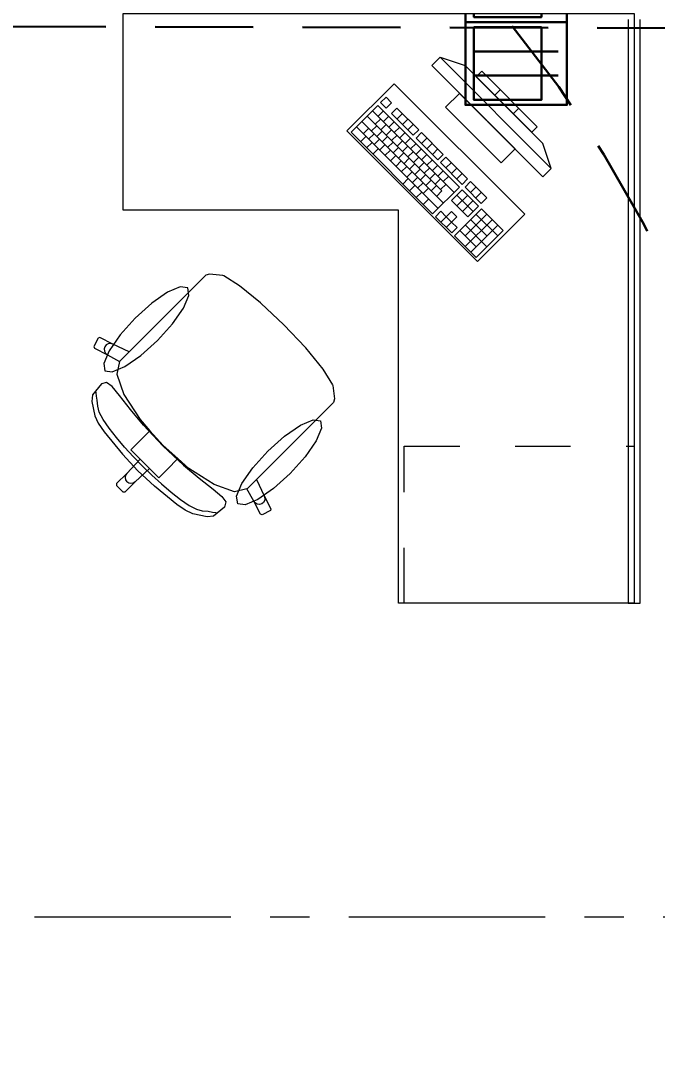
# Model space of a CAD drawing. Header units: inches. Extents: x -19 to 5698, y -728 to 92.
# Drawn here: x 309.603 to 311.224, y 9.675 to 12.283 of the extents above; entities that cross this region are included whole.
import ezdxf

# ---------------------------------------------------------------- set-up
doc = ezdxf.new("R2010")
doc.units = ezdxf.units.IN
doc.header["$MEASUREMENT"] = 0
for name, pattern in [('HIDDEN', [0.375, 0.25, -0.125]), ('Punto & Raya', [0.65, 0.5, -0.075, 0, -0.075]), ('Rayas', [0.282222, 0.141111, -0.141111])]:
    doc.linetypes.add(name, pattern=pattern)
doc.layers.get('0').update_dxf_attribs({"color": 61})
doc.layers.add('00 conduct tomacorr', color=120, linetype='HIDDEN', lineweight=30)
doc.layers.add('Interior - Mobiliario', color=7, linetype='Continuous')
doc.layers.add('Marcador - Secciones', color=7, linetype='Continuous')

# ---------------------------------------------------------------- blocks, each defined once
blk = doc.blocks.new('CAJA POP UP 6 MODULOS')
at = {"layer": '00 conduct tomacorr', "linetype": 'Continuous'}
for p, q in [((-0.095, -0.165), (-0.095, -0.0151)), ((-0.052, -0.165), (-0.052, -0.0151)), ((0.052, -0.165), (0.052, -0.0151)), ((0.095, -0.165), (0.095, -0.0151)), ((0, -0.165), (0, -0.18))]:
    blk.add_line(p, q, dxfattribs=at)
for points in [[(-0.147, 0), (0.147, 0), (0.147, -0.18), (-0.147, -0.18)], [(0, 0), (0.147, 0), (0.147, -0.18), (0, -0.18)]]:
    blk.add_lwpolyline(points, close=True, dxfattribs=at)
for points in [[(-0.138, -0.045), (-0.009, -0.045), (-0.009, -0.165), (-0.138, -0.165), (-0.138, -0.045)], [(0.009, -0.045), (0.138, -0.045), (0.138, -0.165), (0.009, -0.165), (0.009, -0.045)]]:
    blk.add_lwpolyline(points, dxfattribs=at)
at = {"color": 1, "insert": (-0.1807, -0.168), "char_height": 0.05, "attachment_point": 1, "rotation": 180}
blk.add_mtext_dynamic_manual_height_columns('{\\fVerdana|b0|i0|c0|p34;2T}', width=0.000481, gutter_width=0.1561, heights=[0], dxfattribs=at)

msp = doc.modelspace()

# ---------------------------------------------------------------- linework, layer by layer
at = {"layer": '00 conduct tomacorr'}
msp.add_line((304.6953, 12.2783, -0.0007), (316.3338, 12.2514, -0.0007), dxfattribs=at)
msp.add_arc((308.4998, 10.3404, -0.0009), 3.0428, 338.0993, 39.5594, dxfattribs=at)
at = {"layer": 'Interior - Mobiliario', "color": 175, "linetype": 'Continuous', "lineweight": 13}
for p, q in [((311.1495, 12.285), (311.1495, 10.8)), ((311.1795, 10.8), (311.1795, 12.285)), ((310.6705, 12.1889), (310.6493, 12.1677)), ((310.9534, 11.9061), (310.6705, 12.1889)), ((310.6705, 12.1889), (310.7342, 12.1677)), ((310.6493, 12.1677), (310.9321, 11.8849)), ((310.7342, 12.1677), (310.9321, 11.9697)), ((310.7766, 12.1536), (310.7624, 12.1394)), ((310.918, 12.0121), (310.7766, 12.1536)), ((310.7624, 12.1394), (310.9039, 11.998)), ((310.8096, 12.0923), (310.8237, 12.1064)), ((310.5331, 12.0872), (310.5194, 12.0735)), ((310.5194, 12.0735), (310.5333, 12.0596)), ((310.547, 12.0733), (310.5331, 12.0872)), ((310.72, 12.097), (310.6847, 12.0616)), ((310.8614, 11.9556), (310.72, 12.097)), ((310.5126, 12.0666), (310.444, 11.998)), ((310.4988, 12.0529), (310.7066, 11.8452)), ((310.7203, 11.8589), (310.5126, 12.0666)), ((310.5127, 12.039), (310.5264, 12.0528)), ((310.5333, 12.0596), (310.547, 12.0733)), ((310.5608, 12.0595), (310.5471, 12.0458)), ((310.6162, 12.0041), (310.5608, 12.0595)), ((310.6847, 12.0616), (310.8261, 11.9202)), ((310.8567, 12.0451), (310.8709, 12.0593)), ((310.4714, 12.0255), (310.6791, 11.8177)), ((310.4851, 12.0392), (310.6755, 11.8488)), ((310.5059, 12.0184), (310.5196, 12.0321)), ((310.5265, 12.0252), (310.5403, 12.0389)), ((310.5404, 12.0113), (310.5541, 12.0251)), ((310.5471, 12.0458), (310.6025, 11.9904)), ((310.561, 12.0319), (310.5747, 12.0456)), ((310.5748, 12.0181), (310.5885, 12.0318)), ((310.444, 11.998), (310.6517, 11.7903)), ((310.4577, 12.0117), (310.6654, 11.804)), ((310.475, 11.9944), (310.4887, 12.0081)), ((310.4957, 12.0012), (310.5094, 12.0149)), ((310.5095, 11.9874), (310.5232, 12.0011)), ((310.5198, 12.0046), (310.5335, 12.0183)), ((310.5336, 11.9907), (310.5473, 12.0044)), ((310.5542, 11.9975), (310.5679, 12.0112)), ((310.5681, 11.9836), (310.5818, 11.9974)), ((310.5887, 12.0042), (310.6024, 12.0179)), ((310.6025, 11.9904), (310.6162, 12.0041)), ((310.6231, 11.9972), (310.6094, 11.9834)), ((310.6785, 11.9418), (310.6231, 11.9972)), ((310.9039, 11.998), (310.918, 12.0121)), ((310.4682, 11.9738), (310.4819, 11.9875)), ((310.4838, 11.9582), (310.4975, 11.9719)), ((310.4889, 11.9806), (310.5026, 11.9943)), ((310.5027, 11.9667), (310.5164, 11.9805)), ((310.5233, 11.9735), (310.5371, 11.9872)), ((310.5372, 11.9597), (310.5509, 11.9734)), ((310.5474, 11.9769), (310.5612, 11.9906)), ((310.5613, 11.963), (310.575, 11.9767)), ((310.5819, 11.9698), (310.5956, 11.9835)), ((310.5958, 11.956), (310.6095, 11.9697)), ((310.6094, 11.9834), (310.6648, 11.9281)), ((310.6233, 11.9696), (310.637, 11.9833)), ((310.6371, 11.9558), (310.6508, 11.9695)), ((310.9534, 11.9061), (310.9321, 11.9697)), ((310.4994, 11.9426), (310.5131, 11.9564)), ((310.5166, 11.9529), (310.5303, 11.9666)), ((310.5304, 11.939), (310.5441, 11.9528)), ((310.551, 11.9458), (310.5648, 11.9595)), ((310.5649, 11.932), (310.5786, 11.9457)), ((310.5751, 11.9492), (310.5889, 11.9629)), ((310.589, 11.9353), (310.6027, 11.949)), ((310.6096, 11.9421), (310.6233, 11.9558)), ((310.651, 11.9419), (310.6647, 11.9556)), ((310.8261, 11.9202), (310.8614, 11.9556)), ((310.5443, 11.9252), (310.558, 11.9389)), ((310.5581, 11.9113), (310.5718, 11.9251)), ((310.5787, 11.9181), (310.5924, 11.9319)), ((310.5926, 11.9043), (310.6063, 11.918)), ((310.6028, 11.9215), (310.6165, 11.9352)), ((310.6167, 11.9076), (310.6304, 11.9213)), ((310.6235, 11.9283), (310.6372, 11.942)), ((310.6373, 11.9144), (310.651, 11.9281)), ((310.6648, 11.9281), (310.6785, 11.9418)), ((310.6855, 11.9348), (310.6717, 11.9211)), ((310.6717, 11.9211), (310.7271, 11.8657)), ((310.7408, 11.8795), (310.6855, 11.9348)), ((310.6856, 11.9073), (310.6993, 11.921)), ((310.5719, 11.8975), (310.5857, 11.9112)), ((310.5858, 11.8837), (310.5995, 11.8974)), ((310.6064, 11.8904), (310.6201, 11.9042)), ((310.6305, 11.8938), (310.6442, 11.9075)), ((310.6444, 11.8799), (310.6581, 11.8936)), ((310.6512, 11.9006), (310.6649, 11.9143)), ((310.665, 11.8867), (310.6787, 11.9004)), ((310.6994, 11.8934), (310.7131, 11.9072)), ((310.7133, 11.8796), (310.727, 11.8933)), ((310.9321, 11.8849), (310.9534, 11.9061)), ((310.5755, 11.8665), (310.5893, 11.8802)), ((310.5996, 11.8698), (310.6134, 11.8835)), ((310.6135, 11.856), (310.6272, 11.8697)), ((310.6203, 11.8766), (310.634, 11.8903)), ((310.6341, 11.8627), (310.6478, 11.8765)), ((310.6582, 11.8661), (310.6719, 11.8798)), ((310.6721, 11.8522), (310.6858, 11.8659)), ((310.6789, 11.8729), (310.6926, 11.8866)), ((310.7271, 11.8657), (310.7408, 11.8795)), ((310.7478, 11.8725), (310.7341, 11.8588)), ((310.7893, 11.831), (310.7478, 11.8725)), ((310.5929, 11.8492), (310.6066, 11.8629)), ((310.6102, 11.8319), (310.6239, 11.8456)), ((310.6273, 11.8421), (310.6411, 11.8558)), ((310.648, 11.8489), (310.6617, 11.8626)), ((310.6517, 11.7903), (310.7203, 11.8589)), ((310.6618, 11.8351), (310.6755, 11.8488)), ((310.7272, 11.852), (310.6998, 11.8245)), ((310.7687, 11.8104), (310.7272, 11.852)), ((310.7341, 11.8588), (310.7756, 11.8173)), ((310.7479, 11.845), (310.7616, 11.8587)), ((310.7617, 11.8311), (310.7755, 11.8448)), ((310.6275, 11.8146), (310.6412, 11.8283)), ((310.6998, 11.8245), (310.7413, 11.783)), ((310.7135, 11.8382), (310.755, 11.7967)), ((310.7136, 11.8107), (310.741, 11.8381)), ((310.7275, 11.7968), (310.7549, 11.8243)), ((310.7756, 11.8173), (310.7893, 11.831)), ((310.6723, 11.7971), (310.6586, 11.7834)), ((310.6862, 11.7833), (310.6723, 11.7971)), ((310.6999, 11.797), (310.6862, 11.7833)), ((310.7137, 11.7831), (310.6999, 11.797)), ((310.7757, 11.8035), (310.7071, 11.7349)), ((310.7347, 11.7348), (310.7895, 11.7896)), ((310.7413, 11.783), (310.7687, 11.8104)), ((310.7619, 11.7898), (310.8173, 11.7344)), ((310.8311, 11.7481), (310.7757, 11.8035)), ((310.6586, 11.7834), (310.7002, 11.7419)), ((310.6725, 11.7695), (310.6862, 11.7833)), ((310.6862, 11.7833), (310.7, 11.7694)), ((310.6863, 11.7557), (310.7, 11.7694)), ((310.7, 11.7694), (310.7137, 11.7831)), ((310.7139, 11.7556), (310.7, 11.7694)), ((310.7345, 11.7624), (310.7899, 11.707)), ((310.7348, 11.7072), (310.8034, 11.7758)), ((310.7482, 11.7761), (310.7898, 11.7345)), ((310.7486, 11.6934), (310.8172, 11.762)), ((310.7002, 11.7419), (310.7139, 11.7556)), ((310.7071, 11.7349), (310.7625, 11.6795)), ((310.7208, 11.7486), (310.7623, 11.7071)), ((310.7625, 11.6795), (310.8311, 11.7481)), ((310.0748, 11.6346), (310.0529, 11.6127)), ((310.0841, 11.6375), (310.0748, 11.6346)), ((310.118, 11.6335), (310.0841, 11.6375)), ((310.1202, 11.6326), (310.118, 11.6335)), ((310.1602, 11.6077), (310.1202, 11.6326)), ((310.0529, 11.6127), (310.0274, 11.5872)), ((310.2139, 11.5641), (310.1602, 11.6077)), ((310.0274, 11.5872), (309.8795, 11.4393)), ((310.2147, 11.5634), (310.2139, 11.5641)), ((310.2731, 11.5086), (310.2147, 11.5634)), ((310.2731, 11.5086), (310.3279, 11.4503)), ((309.8006, 11.4746), (309.7898, 11.4532)), ((309.8047, 11.4759), (309.8006, 11.4746)), ((309.8378, 11.4589), (309.8047, 11.4759)), ((309.7898, 11.4532), (309.7911, 11.4491)), ((309.7911, 11.4491), (309.8242, 11.4322)), ((309.8176, 11.4524), (309.816, 11.4468)), ((309.8212, 11.457), (309.8176, 11.4524)), ((309.8263, 11.4598), (309.8212, 11.457)), ((309.8321, 11.4605), (309.8263, 11.4598)), ((309.8378, 11.4589), (309.8321, 11.4605)), ((309.8795, 11.4393), (309.8378, 11.4589)), ((310.3279, 11.4503), (310.3286, 11.4494)), ((310.3286, 11.4494), (310.3721, 11.3958)), ((309.816, 11.4468), (309.8167, 11.4409)), ((309.8167, 11.4409), (309.8196, 11.4358)), ((309.8196, 11.4358), (309.8242, 11.4322)), ((309.8242, 11.4322), (309.8552, 11.4149)), ((309.8553, 11.4151), (309.8795, 11.4393)), ((309.8552, 11.4149), (309.8478, 11.3829)), ((309.8553, 11.4151), (309.8552, 11.4149)), ((310.3721, 11.3958), (310.3971, 11.3557)), ((309.8478, 11.3829), (309.8661, 11.3309)), ((309.8091, 11.3578), (309.7859, 11.3299)), ((309.822, 11.3612), (309.8091, 11.3578)), ((309.8364, 11.3512), (309.822, 11.3612)), ((309.855, 11.3289), (309.8364, 11.3512)), ((310.3971, 11.3557), (310.3979, 11.3536)), ((310.3979, 11.3536), (310.4019, 11.3197)), ((309.7859, 11.3299), (309.7841, 11.3132)), ((309.7956, 11.3352), (309.7948, 11.3397)), ((309.7964, 11.3272), (309.7956, 11.3352)), ((309.7984, 11.3164), (309.7964, 11.3272)), ((309.8829, 11.2927), (309.855, 11.3289)), ((309.8661, 11.3309), (309.9075, 11.2671)), ((310.4019, 11.3197), (310.3991, 11.3104)), ((309.7841, 11.3132), (309.7918, 11.277)), ((309.7996, 11.301), (309.7984, 11.3164)), ((309.8035, 11.2863), (309.7996, 11.301)), ((309.9156, 11.2534), (309.8829, 11.2927)), ((310.3991, 11.3104), (310.3771, 11.2884)), ((309.7918, 11.277), (309.8008, 11.2578)), ((309.8134, 11.2674), (309.8035, 11.2863)), ((309.8283, 11.2456), (309.8134, 11.2674)), ((309.9075, 11.2671), (309.9323, 11.239)), ((310.3771, 11.2884), (310.3516, 11.2629)), ((309.8008, 11.2578), (309.8157, 11.2361)), ((309.8469, 11.2218), (309.8283, 11.2456)), ((309.9323, 11.239), (309.9049, 11.2116)), ((309.9651, 11.2007), (309.9156, 11.2534)), ((309.9323, 11.239), (309.9656, 11.2011)), ((310.3516, 11.2629), (310.2038, 11.1151)), ((309.8157, 11.2361), (309.8625, 11.1794)), ((309.868, 11.197), (309.8469, 11.2218)), ((309.8906, 11.1724), (309.868, 11.197)), ((309.9049, 11.2116), (309.8837, 11.1904)), ((309.8837, 11.1904), (309.9074, 11.1668)), ((309.9651, 11.2007), (310.0179, 11.1512)), ((310.0034, 11.1678), (309.9656, 11.2011)), ((309.8625, 11.1794), (309.9017, 11.1372)), ((309.9074, 11.1668), (309.8734, 11.1303)), ((309.9134, 11.1489), (309.8906, 11.1724)), ((309.9074, 11.1668), (309.9193, 11.1549)), ((310.0034, 11.1678), (309.9761, 11.1404)), ((310.0316, 11.143), (310.0034, 11.1678)), ((309.9313, 11.1429), (309.8947, 11.1089)), ((309.9439, 11.0981), (309.9017, 11.1372)), ((309.9134, 11.1489), (309.9369, 11.1261)), ((309.9313, 11.1429), (309.9193, 11.1549)), ((309.9549, 11.1193), (309.9313, 11.1429)), ((309.9761, 11.1404), (309.9549, 11.1193)), ((310.0179, 11.1512), (310.0572, 11.1185)), ((310.0954, 11.1017), (310.0316, 11.143)), ((309.8734, 11.1303), (309.8473, 11.1042)), ((309.8947, 11.1089), (309.8686, 11.0828)), ((309.8702, 11.1254), (309.869, 11.1197)), ((309.869, 11.1197), (309.8702, 11.1139)), ((309.8734, 11.1303), (309.8702, 11.1254)), ((309.8702, 11.1139), (309.8735, 11.109)), ((309.8784, 11.1058), (309.8735, 11.109)), ((309.8947, 11.1089), (309.8899, 11.1057)), ((309.9369, 11.1261), (309.9615, 11.1036)), ((310.0572, 11.1185), (310.0934, 11.0905)), ((310.1795, 11.0908), (310.2038, 11.1151)), ((310.2038, 11.1151), (310.2233, 11.0733)), ((309.8473, 11.1042), (309.8473, 11.0999)), ((309.8473, 11.0999), (309.8559, 11.0914)), ((309.8644, 11.0829), (309.8559, 11.0914)), ((309.8686, 11.0828), (309.8644, 11.0829)), ((309.8841, 11.1046), (309.8784, 11.1058)), ((309.8899, 11.1057), (309.8841, 11.1046)), ((310.0006, 11.0513), (309.9439, 11.0981)), ((309.9615, 11.1036), (309.9862, 11.0824)), ((310.0934, 11.0905), (310.1156, 11.0719)), ((310.1474, 11.0833), (310.0954, 11.1017)), ((310.1793, 11.0908), (310.1474, 11.0833)), ((310.1795, 11.0908), (310.1793, 11.0908)), ((310.1966, 11.0598), (310.1793, 11.0908)), ((309.9862, 11.0824), (310.01, 11.0638)), ((310.01, 11.0638), (310.0319, 11.049)), ((310.1156, 11.0719), (310.1257, 11.0576)), ((310.1257, 11.0576), (310.1222, 11.0447)), ((310.2003, 11.0552), (310.1966, 11.0598)), ((310.2136, 11.0267), (310.1966, 11.0598)), ((310.2215, 11.0567), (310.2169, 11.0531)), ((310.2243, 11.0618), (310.2215, 11.0567)), ((310.2233, 11.0733), (310.225, 11.0676)), ((310.2233, 11.0733), (310.2403, 11.0402)), ((310.225, 11.0676), (310.2243, 11.0618)), ((310.0222, 11.0364), (310.0006, 11.0513)), ((310.0415, 11.0274), (310.0222, 11.0364)), ((310.0319, 11.049), (310.0507, 11.039)), ((310.0507, 11.039), (310.0655, 11.0351)), ((310.0655, 11.0351), (310.0809, 11.034)), ((310.0809, 11.034), (310.0916, 11.0319)), ((310.0916, 11.0319), (310.0997, 11.0311)), ((310.1222, 11.0447), (310.0944, 11.0215)), ((310.0997, 11.0311), (310.1042, 11.0303)), ((310.2054, 11.0523), (310.2003, 11.0552)), ((310.2112, 11.0516), (310.2054, 11.0523)), ((310.2169, 11.0531), (310.2112, 11.0516)), ((310.239, 11.0362), (310.2176, 11.0253)), ((310.2403, 11.0402), (310.239, 11.0362)), ((310.0776, 11.0196), (310.0415, 11.0274)), ((310.0944, 11.0215), (310.0776, 11.0196)), ((310.2176, 11.0253), (310.2136, 11.0267)), ((311.1495, 10.8), (311.1795, 10.8))]:
    msp.add_line(p, q, dxfattribs=at)
at = {"layer": 'Interior - Mobiliario', "color": 175, "linetype": 'Rayas', "lineweight": 13}
for p, q in [((310.5795, 10.8), (310.5795, 11.2)), ((310.5795, 11.2), (311.1645, 11.2))]:
    msp.add_line(p, q, dxfattribs=at)
at = {"layer": 'Interior - Mobiliario', "color": 175, "linetype": 'Continuous', "lineweight": 13, "flags": 128}
for points in [[(311.1645, 12.3), (311.1645, 10.8), (310.5645, 10.8), (310.5645, 11.8), (309.8645, 11.8), (309.8645, 12.3)], [(310.5538, 12.1217), (310.4336, 12.0015), (310.766, 11.6692), (310.8862, 11.7894)], [(309.8946, 11.5251), (309.8565, 11.4826), (309.8284, 11.4422), (309.8148, 11.4102), (309.8177, 11.3913), (309.8366, 11.3884), (309.8687, 11.402), (309.909, 11.43), (309.9515, 11.4682), (309.9897, 11.5106), (310.0177, 11.551), (310.0313, 11.5831), (310.0284, 11.602), (310.0095, 11.6049), (309.9774, 11.5913), (309.9371, 11.5632)], [(310.2895, 11.1302), (310.2471, 11.092), (310.2067, 11.064), (310.1746, 11.0504), (310.1557, 11.0533), (310.1528, 11.0722), (310.1664, 11.1042), (310.1945, 11.1446), (310.2326, 11.1871), (310.2751, 11.2252), (310.3155, 11.2532), (310.3475, 11.2669), (310.3664, 11.264), (310.3693, 11.2451), (310.3557, 11.213), (310.3277, 11.1726)]]:
    msp.add_lwpolyline(points, close=True, dxfattribs=at)
at = {"layer": 'Marcador - Secciones', "color": 251, "linetype": 'Punto & Raya', "lineweight": 13, "true_color": 0x636466}
msp.add_line((282.4384, 10.0018), (323.8507, 10.0018), dxfattribs=at)

# ---------------------------------------------------------------- block references
at = {"layer": '00 conduct tomacorr', "xscale": 1.432830642179531, "yscale": 1.432830642179531, "zscale": 1.432830642179531, "rotation": 269.9999999999999}
msp.add_blockref('CAJA POP UP 6 MODULOS', (310.9932, 12.2783, -0.0009), dxfattribs=at)

doc.saveas('drawing.dxf')
